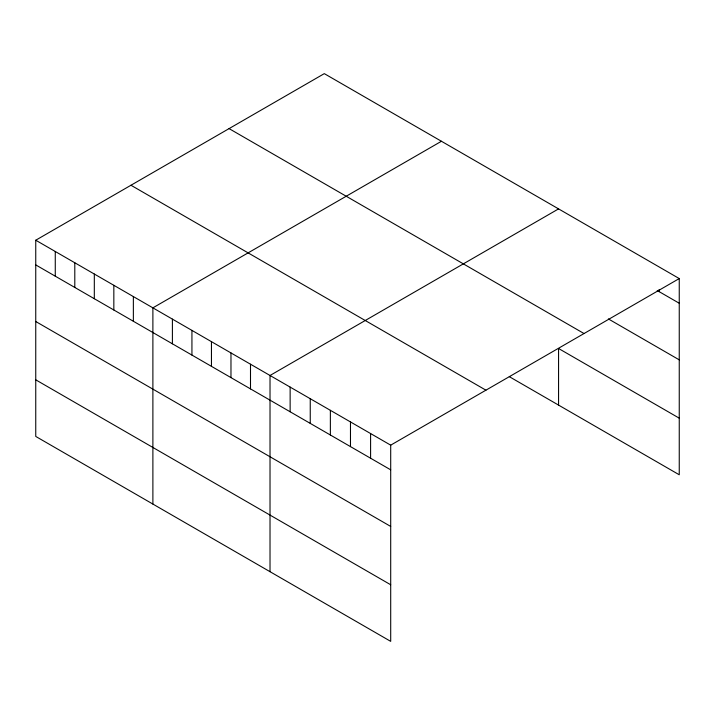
<?xml version="1.0" encoding="UTF-8"?>
<svg xmlns="http://www.w3.org/2000/svg" width="715" height="715" viewBox="0 0 715 715"><rect width="100%" height="100%" fill="white"/><g stroke="black" fill="none" stroke-linecap="round" stroke-linejoin="round"><path stroke-width="1.07" d="M35.75 240.222L390.703 445.159L390.703 641.364L35.75 436.436L35.75 240.222L324.297 73.636L679.25 278.564L679.25 474.778L509.295 376.653M441.432 141.266L152.885 307.852L152.885 504.057M558.567 208.887L270.02 375.482L270.02 571.687M390.703 445.159L679.25 278.564M657.219 290.531L679.25 303.249M608.376 318.926L679.25 359.851M229.077 128.611L584.03 333.539M679.25 418.168L558.567 348.491L558.567 405.101M130.97 185.248L485.923 390.184M35.75 264.907L390.703 469.835M35.75 321.509L390.703 526.437M35.75 379.826L390.703 584.763M659.132 289.486L659.132 291.631M370.593 433.54L370.593 458.226M350.475 421.93L350.475 446.607M330.366 410.321L330.366 434.997M310.247 398.702L310.247 423.387M290.138 387.092L290.138 411.769M250.5 364.212L250.5 388.889M230.972 352.933L230.972 377.618M211.452 341.663L211.452 366.348M191.933 330.393L191.933 355.078M172.404 319.122L172.404 343.808M133.365 296.582L133.365 321.258M113.837 285.312L113.837 309.988M94.317 274.042L94.317 298.718M74.798 262.771L74.798 287.448M55.27 251.492L55.27 276.178"/></g></svg>
